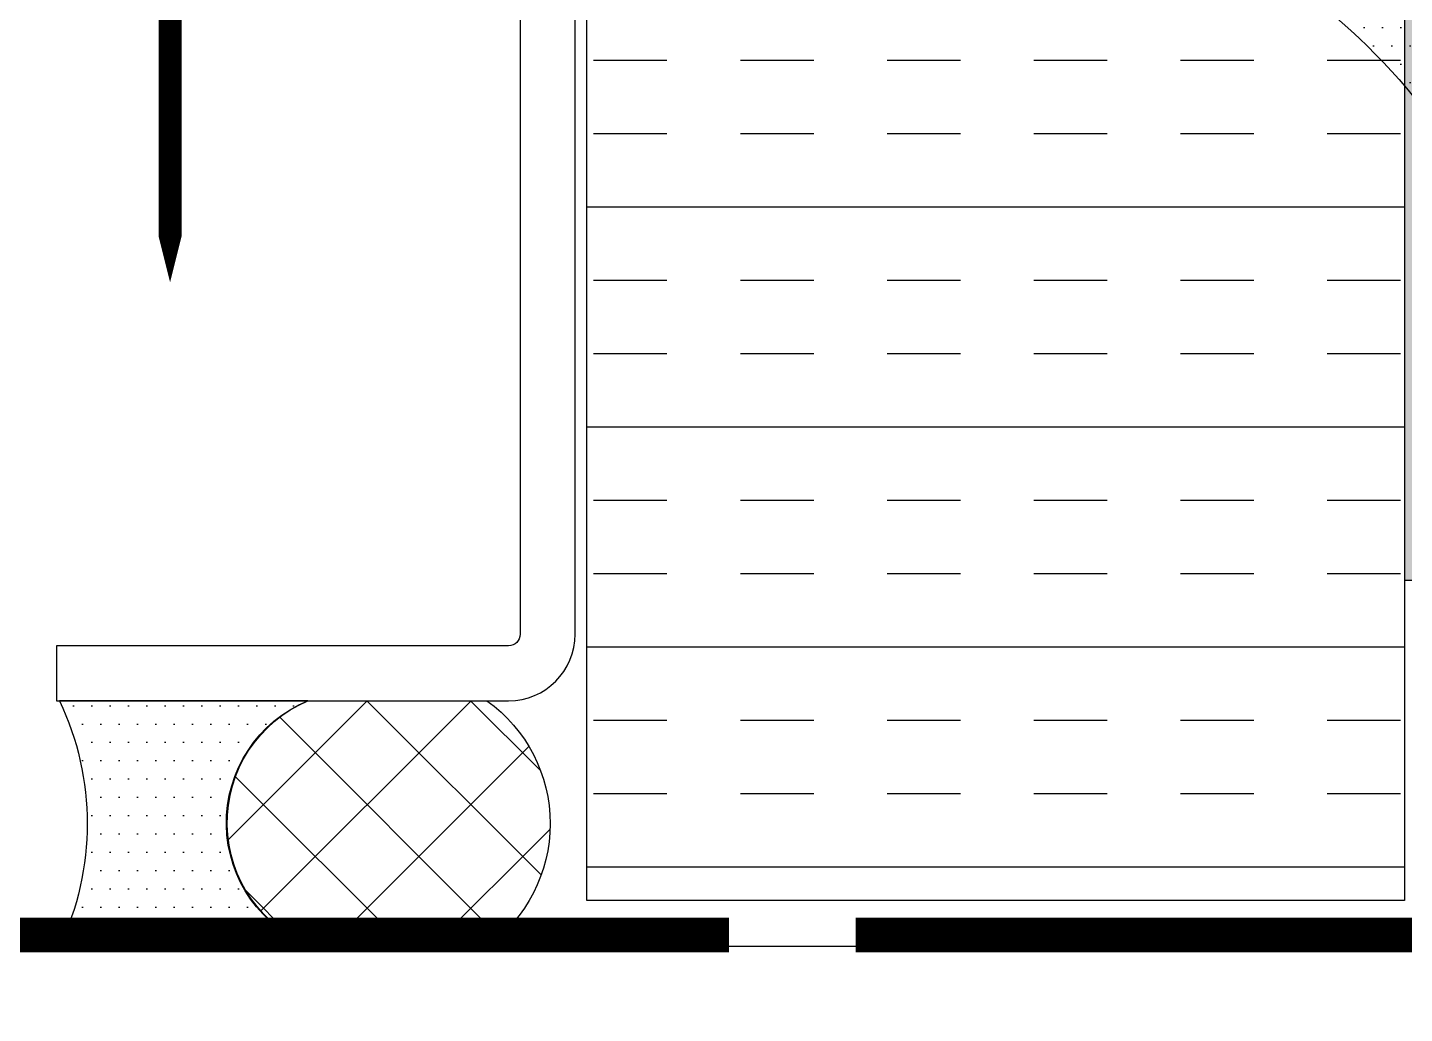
# Model space of a CAD drawing. Header units: millimetres. Extents: x -17234 to -8874, y -2869 to 1211.
# Drawn here: x -17150.8 to -17091.2, y -643.8 to -601.1 of the extents above; entities that cross this region are included whole.
import ezdxf

# ---------------------------------------------------------------- set-up
doc = ezdxf.new("R2010")
doc.units = ezdxf.units.MM
doc.linetypes.add('DASHED', pattern=[19.049999999999997, 12.7, -6.35])
for name, color, linetype in [('By Others', 9, 'Continuous'), ('Drain Path', 6, 'Continuous'), ('Gasket Silicone', 20, 'Continuous'), ('Insulation', 9, 'Continuous'), ('Profile', 1, 'Continuous'), ('Profile View', 9, 'Continuous')]:
    doc.layers.add(name, color=color, linetype=linetype)

msp = doc.modelspace()

# ---------------------------------------------------------------- hatches: boundary and pattern name
at = {"layer": 'By Others'}
h = msp.add_hatch(dxfattribs=at)
h.set_pattern_fill('AR-CONC', color=256, scale=0.25)
h.set_pattern_definition([(49.99999999999999, (-2280, -507.8318717917832), (45.546167249001, -3.984771384725772), [4.7625, -52.3875]), (355, (-2280, -507.8318717917832), (-8.810855356242335, 47.76421130975879), [3.81, -41.9101460425]), (100.4514447, (-2276.20449825, -508.1639351667832), (36.73531177258832, 43.77943797804878), [4.047502199999998, -44.52256114999999]), (46.18420000000002, (-2280, -495.1318717917832), (67.76976022303248, -10.51058198318179), [7.143749999999994, -78.5812499999999]), (96.63555760999992, (-2274.352525, -496.0077467917832), (59.35103351287575, 61.85653114943038), [6.071255785, -66.78390204]), (351.1841511700001, (-2280, -495.1318717917832), (59.35103351624426, 61.85653114638316), [5.7149917675, -62.86493298]), (21, (-2273.65, -498.3068717917832), (37.90359781728312, -25.5662995467719), [4.7625, -52.3875]), (326.0000000000001, (-2273.65, -498.3068717917832), (15.45050708691177, 46.04699153057982), [3.81, -41.91]), (71.45144499999999, (-2270.49136685, -500.4373967667832), (53.35410481967904, 20.48069222147631), [4.0475022, -44.5224844]), (37.50000000000001, (-2280, -507.8318717917832), (0.7721508126479542, 21.13875971828828), [0, -41.402, 0, -42.545, 0, -42.06875]), (7.499999999999999, (-2280, -507.8318717917832), (16.70491562757644, 25.04514370452988), [0, -24.257, 0, -40.4495, 0, -16.03375]), (327.5, (-2294.1605, -507.8318717917832), (33.89764879171785, -1.432185998168361), [0, -15.875, 0, -49.53, 0, -65.7225]), (317.5, (-2300.5105, -507.8318717917832), (37.03229534650451, 6.356622758333257), [0, -20.6375, 0, -32.893, 0, -46.6725])])
h.paths.add_polyline_path([(-17189.53358538023, -740.1532268113601), (-16899.12752882271, -740.1532268113601), (-16899.12752882271, -640.914442980044), (-17189.53358538023, -640.914442980044)])
at = {"layer": 'Gasket Silicone', "ltscale": 0.5, "true_color": 0x939598}
h = msp.add_hatch(color=252, dxfattribs=at)
h.dxf.hatch_style = 1
h.paths.add_polyline_path([(-17095.69305710147, -424.2394429800404), (-16997.26805710148, -424.2394429800407), (-16997.26805710147, -625.0394429800458), (-17085.49305710147, -625.0394429800542), (-17085.49305710147, -605.9894429800452), (-17088.69305710147, -605.9894429800439), (-17088.69305710145, -625.0394429800424), (-17091.19305710148, -625.0394429800408), (-17091.19305710147, -580.5894429800409), (-17095.69305710147, -580.5894429800409)])
at = {"layer": 'Gasket Silicone', "ltscale": 0.5}
h = msp.add_hatch(dxfattribs=at)
h.set_pattern_fill('DOTS', color=256, scale=0.5)
h.set_pattern_definition([(0, (-6989.689287808163, -1186.110224961285), (0.396875, 0.79375), [0, -0.79375])])
edge = h.paths.add_edge_path()
edge.add_arc((-17111.86519695808, -621.369613032801), 27.23760209694743, 19.361862424171022, 52.92056713470339, ccw=False)
edge.add_line((-17086.16805710147, -612.339442980046), (-17086.16805710147, -599.639442980046))
edge.add_line((-17086.16805710147, -599.639442980046), (-17095.44305710147, -599.639442980046))
h = msp.add_hatch(dxfattribs=at)
h.set_pattern_fill('DOTS', color=256, scale=0.5)
h.set_pattern_definition([(0, (-17965.98083358284, -1471.060880175562), (0.396875, 0.79375), [0, -0.79375])])
edge = h.paths.add_edge_path()
edge.add_arc((-17160.66987028642, -635.5894429800446), 12.44824987493585, -25.32618364191842, 25.32618364191842, ccw=False)
edge.add_line((-17149.41805710147, -640.9144429800433), (-17138.47455661476, -640.9144429800447))
edge.add_arc((-17136.40688288043, -635.5514316970449), 5.74779650763753, 113.09893471563501, 248.9161827880426, ccw=False)
edge.add_line((-17138.66185848996, -630.2644429800459), (-17149.41805710147, -630.2644429800459))
h = msp.add_hatch(dxfattribs=at)
h.set_pattern_fill('ANSI37', color=256)
h.set_pattern_definition([(45, (-11276.48749149442, -1663.005444399765), (-2.245064030267288, 2.245064030267288), []), (135, (-11276.48749149442, -1663.005444399765), (-2.245064030267288, -2.245064030267288), [])])
edge = h.paths.add_edge_path()
edge.add_line((-17138.66185848996, -630.2644429800459), (-17130.91185848995, -630.2644429800471))
edge.add_arc((-17134.73004345567, -635.5894429800454), 6.552416457493225, -54.3583400308508, 54.3583400308508, ccw=False)
edge.add_line((-17130.91185848995, -640.9144429800438), (-17138.47455661476, -640.9144429800442))
edge.add_arc((-17136.46641957966, -635.5524787707918), 5.72566804251331, 112.5468058181657, 249.46831168551222, ccw=False)
at = {"layer": 'Insulation', "ltscale": 0.5}
h = msp.add_hatch(dxfattribs=at)
h.set_pattern_fill('INSUL', color=9)
h.set_pattern_definition([(0, (-2280, -437.4349277553749), (0, 9.525), []), (0, (-2280, -434.2599277553749), (0, 9.525), [3.175, -3.175]), (0, (-2280, -431.0849277553749), (0, 9.525), [3.175, -3.175])])
h.paths.add_polyline_path([(-17126.59305710147, -599.639442980046), (-17091.19305710148, -599.639442980046), (-17091.19305710148, -638.914442980044), (-17126.59305710147, -638.914442980044)])

# ---------------------------------------------------------------- linework, layer by layer
at = {"ltscale": 0.5}
msp.add_lwpolyline([(-16899.12752882271, -640.914442980044), (-17189.53358538023, -640.914442980044)], dxfattribs=at)
at = {"layer": 'Drain Path', "linetype": 'DASHED', "ltscale": 0.25}
msp.add_lwpolyline([(-17144.63055710148, -612.1410579634482, 0, 3, 0), (-17144.63055710148, -606.1410579634482, 1, 1, 0), (-17144.63055710148, -569.1276315151024, 1, 1, -0.414213562373095), (-17142.13055710148, -566.6276315151024, 1, 1, 0), (-17131.7591308076, -566.6276315151024, 0, 0, 0)], format="xyseb", dxfattribs=at)
at = {"layer": 'Gasket Silicone', "linetype": 'DASHED', "ltscale": 0.5, "const_width": 1.5}
msp.add_lwpolyline([(-17087.69305710147, -600.1807538248617), (-17087.69305710147, -637.9144429800411, -0.414213562373095), (-17090.19305710147, -640.4144429800411), (-17114.9476226734, -640.4144429800411)], format="xyb", dxfattribs=at)
at = {"layer": 'Gasket Silicone', "ltscale": 0.5}
for points in [[(-17095.44305710147, -599.639442980046, -0.1474830437797107), (-17086.16805710147, -612.339442980046), (-17086.16805710147, -599.639442980046)], [(-17149.41805710147, -630.2644429800459, -0.2246829464775922), (-17149.41805710147, -640.9144429800433), (-17138.47455661476, -640.9144429800447, -0.6733489454774777), (-17138.66185848996, -630.2644429800459)]]:
    msp.add_lwpolyline(points, format="xyb", close=True, dxfattribs=at)
msp.add_lwpolyline([(-17138.66185848996, -630.2644429800459), (-17130.91185848995, -630.2644429800471, -0.5134707026805461), (-17130.91185848995, -640.9144429800438), (-17138.47455661476, -640.9144429800442, -0.680374608484904), (-17138.66185848996, -630.2644429800459, -0.001677847625549286)], format="xyb", dxfattribs=at)
at = {"layer": 'Gasket Silicone', "linetype": 'DASHED', "ltscale": 0.5, "const_width": 1.5}
msp.add_lwpolyline([(-17120.4340226734, -640.4144429800411), (-17154.96148272163, -640.4144429800411)], dxfattribs=at)
at = {"layer": 'Insulation', "color": 9, "ltscale": 0.5}
msp.add_lwpolyline([(-17126.59305710147, -599.639442980046), (-17091.19305710148, -599.639442980046), (-17091.19305710148, -638.914442980044), (-17126.59305710147, -638.914442980044)], close=True, dxfattribs=at)
at = {"layer": 'Profile', "ltscale": 0.5}
msp.add_lwpolyline([(-17149.54930710147, -630.2644429800459), (-17129.97430710147, -630.2644429800459, 0.414213562373095), (-17127.09305710147, -627.3831929800459), (-17127.09305710146, -582.639442980046), (-17129.47430710146, -582.639442980046), (-17129.47430710147, -627.3831929800459, -0.414213562373095), (-17129.97430710147, -627.8831929800459), (-17149.54930710147, -627.8831929800459)], format="xyb", close=True, dxfattribs=at)
at = {"layer": 'Profile View', "ltscale": 0.5}
msp.add_lwpolyline([(-17095.69305710147, -424.2394429800404), (-17095.69305710147, -580.5894429800409), (-17091.19305710145, -580.5894429800409), (-17091.19305710146, -599.639442980046), (-17091.19305710148, -625.0394429800458), (-17088.69305710148, -625.0394429800424), (-17088.69305710147, -605.9894429800427), (-17085.49305710147, -605.9894429800452), (-17085.49305710147, -625.0394429800449), (-16997.26805710147, -625.0394429800458), (-16997.26805710148, -424.2394429800399)], dxfattribs=at)

doc.saveas('drawing.dxf')
